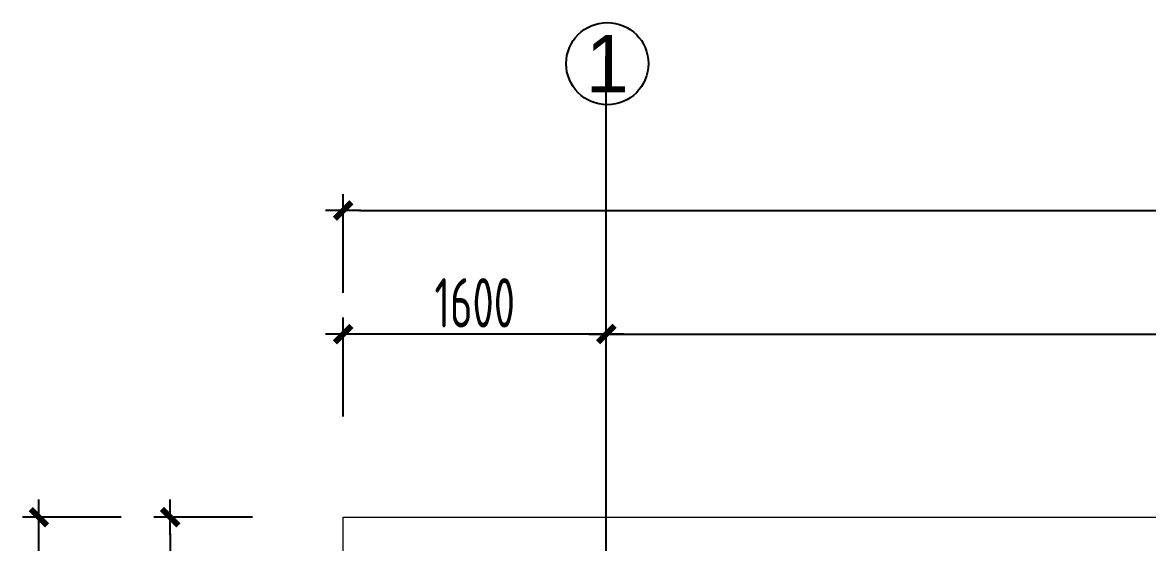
# Model space of a CAD drawing. Header units: millimetres. Extents: x -86392818 to -86307589, y 1129347621 to 1129375919.
# Drawn here: x -86341039 to -86334198, y 1129372117 to 1129375278 of the extents above; entities that cross this region are included whole.
import ezdxf
from ezdxf.enums import TextEntityAlignment as Align

# ---------------------------------------------------------------- set-up
doc = ezdxf.new("R2010")
doc.units = ezdxf.units.MM
doc.header["$LTSCALE"] = 1000
doc.linetypes.add('CENTER', pattern=[2, 1.25, -0.25, 0.25, -0.25])
doc.layers.get('Defpoints').update_dxf_attribs({"color": 250})
doc.layers.add('A—轴线', color=1, linetype='CENTER')
doc.layers.add('A—轴线尺寸', color=1, linetype='Continuous')
doc.layers.add('Q-11 建筑幕墙', color=60, linetype='Continuous', lineweight=0)
doc.styles.add('ADD-dim', font='isocp.shx', dxfattribs={"width": 0.7, "bigfont": 'hztxt.shx'})
doc.styles.add('HZTXT', font='t.shx', dxfattribs={"bigfont": 'hztxt.shx'})
doc.dimstyles.new('ADD-(模型空间)', dxfattribs={"dimscale": 100, "dimtxt": 3, "dimasz": 1, "dimexe": 1, "dimexo": 1, "dimgap": 0.4, "dimtad": 1, "dimdec": 0, "dimrnd": 5, "dimzin": 0, "dimdsep": 46, "dimtxsty": 'ADD-dim', "dimblk1": 'DIM1', "dimblk2": 'DIM1', "dimsah": 1, "dimcen": 2, "dimclrd": 33, "dimclre": 33, "dimclrt": 4, "dimadec": 0, "dimazin": 0, "dimtfac": 2, "dimtdec": 0, "dimtix": 1, "dimtmove": 2, "dimatfit": 3, "dimldrblk": 'HBA_Leader_Arrow', "dimfxl": 5, "dimfxlon": 1, "dimtolj": 1, "dimtzin": 0, "dimarcsym": 0})

# ---------------------------------------------------------------- blocks, each defined once
blk = doc.blocks.new('DIM1')
at = {"color": 8}
blk.add_line((-1.071, 0), (1.071, 0), dxfattribs=at)
at = {"const_width": 0.357}
blk.add_lwpolyline([(-0.5, -0.5), (0.5, 0.5)], dxfattribs=at)
blk = doc.blocks.new('*D126')
at = {"layer": 'A—轴线尺寸', "color": 33, "lineweight": -2, "transparency": 16777216}
for p, q in [((-1600, 22413), (-1600, 23013)), ((0, 22413), (0, 23013)), ((-100, 22913), (-1500, 22913))]:
    blk.add_line(p, q, dxfattribs=at)
at = {"layer": 'Defpoints', "color": 0, "transparency": 16777216}
for p in [(-1600, 22913), (0, 21882.7), (-1600, 21710.9)]:
    blk.add_point(p, dxfattribs=at)
at = {"layer": 'A—轴线尺寸', "color": 33, "lineweight": -2, "transparency": 16777216, "xscale": 100, "yscale": 100, "zscale": 100, "rotation": 180}
blk.add_blockref('DIM1', (-1600, 22913), dxfattribs=at)
at = {"layer": 'A—轴线尺寸', "color": 33, "lineweight": -2, "transparency": 16777216, "xscale": 100, "yscale": 100, "zscale": 100}
blk.add_blockref('DIM1', (0, 22913), dxfattribs=at)
at = {"layer": 'A—轴线尺寸', "color": 4, "transparency": 16777216, "insert": (-800, 23103), "char_height": 300, "attachment_point": 5, "style": 'ADD-dim'}
blk.add_mtext('\\A1;1600', dxfattribs=at)
blk = doc.blocks.new('HBA_Leader_Arrow')
blk.add_line((0, 0), (-1, 0))
at = {"extrusion": (0, 0, -1)}
blk.add_lwpolyline([(0, 0), (0.597, -1.065), (0.965, -0.788), (0.074, 0), (0.965, 0.788), (0.597, 1.065)], close=True, dxfattribs=at)
for points in [[(-0.965, 0.788), (-0.597, 1.065), (-0.074, 0), (0, 0)], [(-0.965, -0.788), (-0.597, -1.065), (-0.074, 0), (0, 0)]]:
    blk.add_solid(points)
blk = doc.blocks.new('*D127')
at = {"layer": 'A—轴线尺寸', "color": 33, "lineweight": -2, "transparency": 16777216}
for p, q in [((0, 22413), (0, 23013)), ((9200, 22413), (9200, 23013)), ((100, 22913), (9100, 22913))]:
    blk.add_line(p, q, dxfattribs=at)
at = {"layer": 'Defpoints', "color": 0, "transparency": 16777216}
for p in [(9200, 22913), (9200, 22029.9), (0, 21882.7)]:
    blk.add_point(p, dxfattribs=at)
at = {"layer": 'A—轴线尺寸', "color": 33, "lineweight": -2, "transparency": 16777216, "xscale": 100, "yscale": 100, "zscale": 100, "rotation": 180}
blk.add_blockref('DIM1', (0, 22913), dxfattribs=at)
at = {"layer": 'A—轴线尺寸', "color": 33, "lineweight": -2, "transparency": 16777216, "xscale": 100, "yscale": 100, "zscale": 100}
blk.add_blockref('DIM1', (9200, 22913), dxfattribs=at)
at = {"layer": 'A—轴线尺寸', "color": 4, "transparency": 16777216, "insert": (4600, 23103.1), "char_height": 300, "attachment_point": 5, "style": 'ADD-dim'}
blk.add_mtext('\\A1;9200', dxfattribs=at)
blk = doc.blocks.new('*D130')
at = {"layer": 'A—轴线尺寸', "color": 33, "lineweight": -2, "transparency": 16777216}
for p, q in [((-1600, 23164.4), (-1600, 23764.4)), ((27600, 23164.4), (27600, 23764.4)), ((-1500, 23664.4), (27500, 23664.4))]:
    blk.add_line(p, q, dxfattribs=at)
at = {"layer": 'Defpoints', "color": 0, "transparency": 16777216}
for p in [(27600, 23664.4), (-1600, 21710.9), (27600, 21710.9)]:
    blk.add_point(p, dxfattribs=at)
at = {"layer": 'A—轴线尺寸', "color": 33, "lineweight": -2, "transparency": 16777216, "xscale": 100, "yscale": 100, "zscale": 100, "rotation": 180}
blk.add_blockref('DIM1', (-1600, 23664.4), dxfattribs=at)
at = {"layer": 'A—轴线尺寸', "color": 33, "lineweight": -2, "transparency": 16777216, "xscale": 100, "yscale": 100, "zscale": 100}
blk.add_blockref('DIM1', (27600, 23664.4), dxfattribs=at)
at = {"layer": 'A—轴线尺寸', "color": 4, "transparency": 16777216, "insert": (13000, 23854.5), "char_height": 300, "attachment_point": 5, "style": 'ADD-dim'}
blk.add_mtext('\\A1;29200', dxfattribs=at)
blk = doc.blocks.new('*D131')
at = {"layer": 'A—轴线尺寸', "color": 33, "lineweight": -2, "transparency": 16777216}
for p, q in [((-2152.4, 21800), (-2752.4, 21800)), ((-2652.4, 21700), (-2652.4, 20900)), ((-2152.4, 20800), (-2752.4, 20800))]:
    blk.add_line(p, q, dxfattribs=at)
at = {"layer": 'Defpoints', "color": 0, "transparency": 16777216}
for p in [(-219.5, 21800), (-2652.4, 20800), (-219.5, 20800)]:
    blk.add_point(p, dxfattribs=at)
at = {"layer": 'A—轴线尺寸', "color": 33, "lineweight": -2, "transparency": 16777216, "xscale": 100, "yscale": 100, "zscale": 100}
for p, rotation in [((-2652.4, 21800), 90), ((-2652.4, 20800), 270)]:
    blk.add_blockref('DIM1', p, dxfattribs=dict(at, rotation=rotation))
at = {"layer": 'A—轴线尺寸', "color": 4, "transparency": 16777216, "insert": (-2842.4, 21300), "char_height": 300, "attachment_point": 5, "rotation": 90, "style": 'ADD-dim'}
blk.add_mtext('\\A1;1000', dxfattribs=at)
blk = doc.blocks.new('*D136')
at = {"layer": 'A—轴线尺寸', "color": 33, "lineweight": -2, "transparency": 16777216}
for p, q in [((-2950.1, 21800), (-3550.1, 21800)), ((-3450.1, -900), (-3450.1, 21700)), ((-2950.1, -1000), (-3550.1, -1000))]:
    blk.add_line(p, q, dxfattribs=at)
at = {"layer": 'Defpoints', "color": 0, "transparency": 16777216}
for p in [(-3450.1, 21800), (-473.4, 21800), (-473.4, -1000)]:
    blk.add_point(p, dxfattribs=at)
at = {"layer": 'A—轴线尺寸', "color": 33, "lineweight": -2, "transparency": 16777216, "xscale": 100, "yscale": 100, "zscale": 100}
for p, rotation in [((-3450.1, 21800), 90), ((-3450.1, -1000), 270)]:
    blk.add_blockref('DIM1', p, dxfattribs=dict(at, rotation=rotation))
at = {"layer": 'A—轴线尺寸', "color": 4, "transparency": 16777216, "insert": (-3640.2, 10400), "char_height": 300, "attachment_point": 5, "rotation": 90, "style": 'ADD-dim'}
blk.add_mtext('\\A1;22800', dxfattribs=at)
blk = doc.blocks.new('A$C34155FBA')
blk.add_circle((0, 200), 200)
at = {"style": 'HZTXT'}
blk.add_attdef('00', text='', height=200, dxfattribs=at).set_placement((0, 200), align=Align.MIDDLE)
blk = doc.blocks.new('A$C5AE9663F')
at = {"layer": 'A—轴线', "color": 24, "linetype": 'CENTER', "ltscale": 10}
blk.add_line((0, -2850), (0, 24600), dxfattribs=at)
at = {"layer": 'A—轴线尺寸'}
ref = blk.add_blockref('A$C34155FBA', (5.7, 24306.7), dxfattribs=dict(at, xscale=1.25, yscale=1.25, zscale=1.25))
ref.add_attrib('00', '1', dxfattribs={"layer": '0', "color": 4, "height": 350, "style": 'HZTXT'}).set_placement((5.7, 24556.7), align=Align.MIDDLE)
for base, p1, p2, picture, middle in [((27600, 23664.4), (-1600, 21710.9), (27600, 21710.9), '*D130', (13000, 23854.5)), ((-1600, 22913), (0, 21882.7), (-1600, 21710.9), '*D126', (-800, 23103)), ((9200, 22913), (0, 21882.7), (9200, 22029.9), '*D127', (4600, 23103.1))]:
    dim = blk.add_linear_dim(base=base, p1=p1, p2=p2, dimstyle='ADD-(模型空间)', dxfattribs=at)
    dim.commit()
    dim.dimension.update_dxf_attribs({"geometry": picture, "text_midpoint": middle})
for base, p1, p2, picture, middle in [((-3450.1, 21800), (-473.4, -1000), (-473.4, 21800), '*D136', (-3640.2, 10400)), ((-2652.4, 20800), (-219.5, 21800), (-219.5, 20800), '*D131', (-2842.4, 21300))]:
    dim = blk.add_linear_dim(base=base, p1=p1, p2=p2, angle=90, dimstyle='ADD-(模型空间)', dxfattribs=at)
    dim.commit()
    dim.dimension.update_dxf_attribs({"geometry": picture, "text_midpoint": middle})

msp = doc.modelspace()

# ---------------------------------------------------------------- linework, layer by layer
at = {"layer": 'Q-11 建筑幕墙', "color": 8}
for p, q in [((-86339089.2, 1129372271), (-86318989.2, 1129372271)), ((-86339089.2, 1129360521), (-86339089.2, 1129372271))]:
    msp.add_line(p, q, dxfattribs=at)

# ---------------------------------------------------------------- block references
at = {"layer": 'A—轴线'}
msp.add_blockref('A$C5AE9663F', (-86337489.2, 1129350470.8), dxfattribs=at)

doc.saveas('drawing.dxf')
